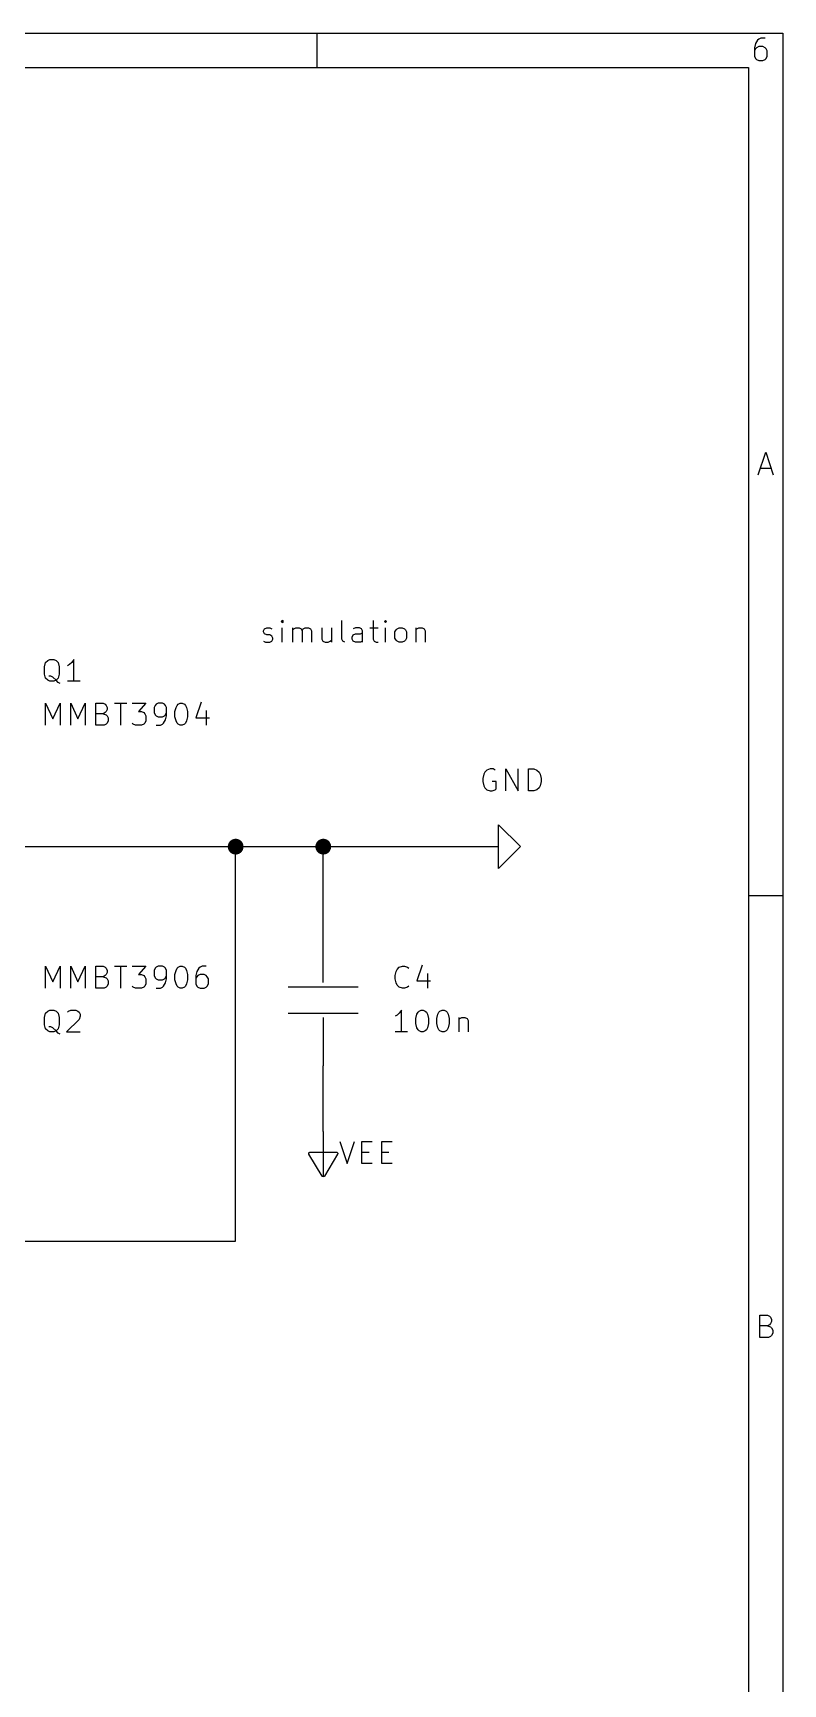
# Model space of a CAD drawing. Extents: x 0.4 to 11.3, y -7.9 to -0.4.
# Drawn here: x 9.587 to 11.299, y -4.16 to -0.394 of the extents above; entities that cross this region are included whole.
import ezdxf

# ---------------------------------------------------------------- set-up
doc = ezdxf.new("R2010")
doc.units = 0
doc.header["$MEASUREMENT"] = 0
for name, color, linetype in [('BLUE3', 171, 'CONTINUOUS'), ('CYAN2', 4, 'CONTINUOUS'), ('GREEN3', 91, 'CONTINUOUS'), ('RED2', 1, 'CONTINUOUS')]:
    doc.layers.add(name, color=color, linetype=linetype)

msp = doc.modelspace()

# ---------------------------------------------------------------- linework, layer by layer
at = {"layer": 'BLUE3', "linetype": 'CONTINUOUS'}
for p, q in [((10.1136, -1.75752), (10.116, -1.75276)), ((10.1136, -1.7599), (10.1136, -1.75752)), ((10.116, -1.76466), (10.1136, -1.7599)), ((10.116, -1.75276), (10.1208, -1.75038)), ((10.1208, -1.76704), (10.116, -1.76466)), ((10.1208, -1.75038), (10.1279, -1.75038)), ((10.1279, -1.76704), (10.1208, -1.76704)), ((10.1279, -1.75038), (10.1327, -1.75276)), ((10.1327, -1.76943), (10.1279, -1.76704)), ((10.1351, -1.77419), (10.1327, -1.76943)), ((10.1565, -1.73371), (10.1541, -1.73609)), ((10.1541, -1.73609), (10.1565, -1.73847)), ((10.1589, -1.73609), (10.1565, -1.73371)), ((10.1565, -1.73371), (10.1565, -1.73847)), ((10.1565, -1.73847), (10.1589, -1.73609)), ((10.1565, -1.78371), (10.1565, -1.75038)), ((10.1803, -1.78371), (10.1803, -1.75038)), ((10.1803, -1.75514), (10.1827, -1.75276)), ((10.1827, -1.75276), (10.1874, -1.75038)), ((10.1874, -1.75038), (10.1946, -1.75038)), ((10.1946, -1.75038), (10.1993, -1.75276)), ((10.1993, -1.75276), (10.2017, -1.75752)), ((10.2017, -1.75752), (10.2041, -1.75276)), ((10.2017, -1.75752), (10.2017, -1.78371)), ((10.2041, -1.75276), (10.2089, -1.75038)), ((10.2089, -1.75038), (10.216, -1.75038)), ((10.216, -1.75038), (10.2208, -1.75276)), ((10.2208, -1.75276), (10.2232, -1.75752)), ((10.2232, -1.75752), (10.2232, -1.78371)), ((10.247, -1.75038), (10.247, -1.77657)), ((10.2684, -1.75038), (10.2684, -1.78371)), ((10.2922, -1.77657), (10.2922, -1.73371)), ((10.316, -1.7718), (10.3184, -1.76704)), ((10.3232, -1.75038), (10.3184, -1.75276)), ((10.3184, -1.76704), (10.3232, -1.76466)), ((10.3327, -1.75038), (10.3232, -1.75038)), ((10.3232, -1.76466), (10.3351, -1.76466)), ((10.3374, -1.75276), (10.3327, -1.75038)), ((10.3351, -1.76466), (10.3398, -1.76228)), ((10.3398, -1.75752), (10.3374, -1.75276)), ((10.3398, -1.78371), (10.3398, -1.75752)), ((10.3565, -1.75038), (10.3755, -1.75038)), ((10.3636, -1.73371), (10.3636, -1.77657)), ((10.3922, -1.73371), (10.3898, -1.73609)), ((10.3898, -1.73609), (10.3922, -1.73847)), ((10.3946, -1.73609), (10.3922, -1.73371)), ((10.3922, -1.73371), (10.3922, -1.73847)), ((10.3922, -1.73847), (10.3946, -1.73609)), ((10.3922, -1.78371), (10.3922, -1.75038)), ((10.4136, -1.7599), (10.416, -1.75514)), ((10.4136, -1.77419), (10.4136, -1.7599)), ((10.416, -1.75514), (10.4184, -1.75276)), ((10.4184, -1.75276), (10.4232, -1.75038)), ((10.4232, -1.75038), (10.4303, -1.75038)), ((10.4303, -1.75038), (10.4351, -1.75276)), ((10.4351, -1.75276), (10.4374, -1.75514)), ((10.4374, -1.75514), (10.4398, -1.7599)), ((10.4398, -1.7599), (10.4398, -1.77419)), ((10.4612, -1.75038), (10.4612, -1.78371)), ((10.4612, -1.75514), (10.4636, -1.75276)), ((10.4636, -1.75276), (10.4684, -1.75038)), ((10.4684, -1.75038), (10.4755, -1.75038)), ((10.4755, -1.75038), (10.4803, -1.75276)), ((10.4803, -1.75276), (10.4827, -1.75752)), ((10.4827, -1.75752), (10.4827, -1.78371)), ((10.1136, -1.78133), (10.1184, -1.78371)), ((10.1184, -1.78371), (10.1279, -1.78371)), ((10.1279, -1.78371), (10.1327, -1.78133)), ((10.1327, -1.78133), (10.1351, -1.77657)), ((10.1351, -1.77657), (10.1351, -1.77419)), ((10.247, -1.77657), (10.2493, -1.78133)), ((10.2493, -1.78133), (10.2541, -1.78371)), ((10.2541, -1.78371), (10.2613, -1.78371)), ((10.2613, -1.78371), (10.266, -1.78133)), ((10.266, -1.78133), (10.2684, -1.77895)), ((10.2946, -1.78133), (10.2922, -1.77657)), ((10.2993, -1.78371), (10.2946, -1.78133)), ((10.316, -1.77657), (10.316, -1.7718)), ((10.3184, -1.78133), (10.316, -1.77657)), ((10.3232, -1.78371), (10.3184, -1.78133)), ((10.3351, -1.78371), (10.3232, -1.78371)), ((10.3398, -1.78133), (10.3351, -1.78371)), ((10.3636, -1.77657), (10.366, -1.78133)), ((10.366, -1.78133), (10.3708, -1.78371)), ((10.3708, -1.78371), (10.3755, -1.78371)), ((10.416, -1.77895), (10.4136, -1.77419)), ((10.4184, -1.78133), (10.416, -1.77895)), ((10.4232, -1.78371), (10.4184, -1.78133)), ((10.4303, -1.78371), (10.4232, -1.78371)), ((10.4351, -1.78133), (10.4303, -1.78371)), ((10.4374, -1.77895), (10.4351, -1.78133)), ((10.4398, -1.77419), (10.4374, -1.77895))]:
    msp.add_line(p, q, dxfattribs=at)
at = {"layer": 'CYAN2', "linetype": 'CONTINUOUS'}
for p, q in [((9.6139, -1.83947), (9.61628, -1.82995)), ((9.6139, -1.83947), (9.61628, -1.82995)), ((9.6139, -1.85614), (9.6139, -1.83947)), ((9.6139, -1.85614), (9.6139, -1.83947)), ((9.61628, -1.82995), (9.62104, -1.82519)), ((9.61628, -1.82995), (9.62104, -1.82519)), ((9.62104, -1.82519), (9.6258, -1.8228)), ((9.62104, -1.82519), (9.6258, -1.8228)), ((9.6258, -1.8228), (9.63533, -1.8228)), ((9.6258, -1.8228), (9.63533, -1.8228)), ((9.63533, -1.8228), (9.64009, -1.82519)), ((9.63533, -1.8228), (9.64009, -1.82519)), ((9.64009, -1.82519), (9.64485, -1.82995)), ((9.64009, -1.82519), (9.64485, -1.82995)), ((9.64485, -1.82995), (9.64723, -1.83947)), ((9.64485, -1.82995), (9.64723, -1.83947)), ((9.64723, -1.83947), (9.64723, -1.85614)), ((9.64723, -1.83947), (9.64723, -1.85614)), ((9.67104, -1.83471), (9.66628, -1.83709)), ((9.67104, -1.83471), (9.66628, -1.83709)), ((9.67581, -1.82995), (9.67104, -1.83471)), ((9.67581, -1.82995), (9.67104, -1.83471)), ((9.68057, -1.8228), (9.67581, -1.82995)), ((9.68057, -1.8228), (9.67581, -1.82995)), ((9.68057, -1.8728), (9.68057, -1.8228)), ((9.68057, -1.8728), (9.68057, -1.8228)), ((9.61628, -1.86566), (9.6139, -1.85614)), ((9.61628, -1.86566), (9.6139, -1.85614)), ((9.62104, -1.87043), (9.61628, -1.86566)), ((9.62104, -1.87043), (9.61628, -1.86566)), ((9.6258, -1.8728), (9.62104, -1.87043)), ((9.6258, -1.8728), (9.62104, -1.87043)), ((9.62819, -1.8609), (9.62343, -1.8609)), ((9.62819, -1.8609), (9.62343, -1.8609)), ((9.63533, -1.8728), (9.6258, -1.8728)), ((9.63533, -1.8728), (9.6258, -1.8728)), ((9.63295, -1.86328), (9.62819, -1.8609)), ((9.63295, -1.86328), (9.62819, -1.8609)), ((9.64009, -1.87043), (9.63295, -1.86328)), ((9.64009, -1.87043), (9.63295, -1.86328)), ((9.64009, -1.87043), (9.63533, -1.8728)), ((9.64009, -1.87043), (9.63533, -1.8728)), ((9.64485, -1.86566), (9.64009, -1.87043)), ((9.64485, -1.86566), (9.64009, -1.87043)), ((9.64485, -1.87519), (9.64009, -1.87043)), ((9.64485, -1.87519), (9.64009, -1.87043)), ((9.64723, -1.85614), (9.64485, -1.86566)), ((9.64723, -1.85614), (9.64485, -1.86566)), ((9.64961, -1.87757), (9.64485, -1.87519)), ((9.64961, -1.87757), (9.64485, -1.87519)), ((9.69485, -1.8728), (9.66628, -1.8728)), ((9.69485, -1.8728), (9.66628, -1.8728)), ((9.97104, -1.92043), (9.95913, -1.95614)), ((9.97104, -1.92043), (9.95913, -1.95614)), ((9.61628, -1.9728), (9.61628, -1.9228)), ((9.61628, -1.9228), (9.63295, -1.95852)), ((9.61628, -1.9728), (9.61628, -1.9228)), ((9.61628, -1.9228), (9.63295, -1.95852)), ((9.63295, -1.95852), (9.64961, -1.9228)), ((9.63295, -1.95852), (9.64961, -1.9228)), ((9.64961, -1.9228), (9.64961, -1.9728)), ((9.64961, -1.9228), (9.64961, -1.9728)), ((9.67342, -1.9728), (9.67342, -1.9228)), ((9.67342, -1.9228), (9.69009, -1.95852)), ((9.67342, -1.9728), (9.67342, -1.9228)), ((9.67342, -1.9228), (9.69009, -1.95852)), ((9.69009, -1.95852), (9.70676, -1.9228)), ((9.69009, -1.95852), (9.70676, -1.9228)), ((9.70676, -1.9228), (9.70676, -1.9728)), ((9.70676, -1.9228), (9.70676, -1.9728)), ((9.73056, -1.9728), (9.73056, -1.9228)), ((9.73056, -1.9228), (9.74723, -1.9228)), ((9.73056, -1.9728), (9.73056, -1.9228)), ((9.73056, -1.9228), (9.74723, -1.9228)), ((9.74723, -1.94661), (9.73056, -1.94661)), ((9.74723, -1.94661), (9.73056, -1.94661)), ((9.74723, -1.9228), (9.75199, -1.92519)), ((9.74723, -1.9228), (9.75199, -1.92519)), ((9.75199, -1.94423), (9.74723, -1.94661)), ((9.75199, -1.94423), (9.74723, -1.94661)), ((9.74723, -1.94661), (9.75437, -1.949)), ((9.74723, -1.94661), (9.75437, -1.949)), ((9.75199, -1.92519), (9.75437, -1.92757)), ((9.75199, -1.92519), (9.75437, -1.92757)), ((9.75437, -1.94185), (9.75199, -1.94423)), ((9.75437, -1.94185), (9.75199, -1.94423)), ((9.75437, -1.92757), (9.75676, -1.93233)), ((9.75437, -1.92757), (9.75676, -1.93233)), ((9.75676, -1.93709), (9.75437, -1.94185)), ((9.75676, -1.93709), (9.75437, -1.94185)), ((9.75437, -1.949), (9.75676, -1.95137)), ((9.75437, -1.949), (9.75676, -1.95137)), ((9.75676, -1.93233), (9.75676, -1.93709)), ((9.75676, -1.93233), (9.75676, -1.93709)), ((9.75676, -1.95137), (9.75913, -1.95614)), ((9.75676, -1.95137), (9.75913, -1.95614)), ((9.75913, -1.95614), (9.75913, -1.96328)), ((9.75913, -1.95614), (9.75913, -1.96328)), ((9.77342, -1.9228), (9.80199, -1.9228)), ((9.77342, -1.9228), (9.80199, -1.9228)), ((9.78771, -1.9728), (9.78771, -1.9228)), ((9.78771, -1.9728), (9.78771, -1.9228)), ((9.8139, -1.9228), (9.84485, -1.9228)), ((9.8139, -1.9228), (9.84485, -1.9228)), ((9.84485, -1.9228), (9.82818, -1.94185)), ((9.84485, -1.9228), (9.82818, -1.94185)), ((9.82818, -1.94185), (9.83533, -1.94185)), ((9.82818, -1.94185), (9.83533, -1.94185)), ((9.83533, -1.94185), (9.84009, -1.94423)), ((9.83533, -1.94185), (9.84009, -1.94423)), ((9.84009, -1.94423), (9.84247, -1.94661)), ((9.84009, -1.94423), (9.84247, -1.94661)), ((9.84247, -1.94661), (9.84485, -1.95137)), ((9.84247, -1.94661), (9.84485, -1.95137)), ((9.84485, -1.95137), (9.84485, -1.96328)), ((9.84485, -1.95137), (9.84485, -1.96328)), ((9.86628, -1.92757), (9.8639, -1.93233)), ((9.86628, -1.92757), (9.8639, -1.93233)), ((9.8639, -1.93233), (9.8639, -1.94423)), ((9.8639, -1.93233), (9.8639, -1.94423)), ((9.8639, -1.94423), (9.86628, -1.949)), ((9.8639, -1.94423), (9.86628, -1.949)), ((9.86866, -1.92519), (9.86628, -1.92757)), ((9.86866, -1.92519), (9.86628, -1.92757)), ((9.86628, -1.949), (9.86866, -1.95137)), ((9.86628, -1.949), (9.86866, -1.95137)), ((9.87342, -1.9228), (9.86866, -1.92519)), ((9.87342, -1.9228), (9.86866, -1.92519)), ((9.86866, -1.95137), (9.87342, -1.95376)), ((9.86866, -1.95137), (9.87342, -1.95376)), ((9.88294, -1.9228), (9.87342, -1.9228)), ((9.88294, -1.9228), (9.87342, -1.9228)), ((9.87342, -1.95376), (9.88294, -1.95376)), ((9.87342, -1.95376), (9.88294, -1.95376)), ((9.8877, -1.92519), (9.88294, -1.9228)), ((9.8877, -1.92519), (9.88294, -1.9228)), ((9.88294, -1.95376), (9.8877, -1.95137)), ((9.88294, -1.95376), (9.8877, -1.95137)), ((9.89009, -1.92757), (9.8877, -1.92519)), ((9.89009, -1.92757), (9.8877, -1.92519)), ((9.8877, -1.95137), (9.89009, -1.949)), ((9.8877, -1.95137), (9.89009, -1.949)), ((9.89247, -1.93233), (9.89009, -1.92757)), ((9.89247, -1.93233), (9.89009, -1.92757)), ((9.89009, -1.949), (9.89247, -1.94423)), ((9.89009, -1.949), (9.89247, -1.94423)), ((9.89009, -1.9609), (9.89247, -1.95137)), ((9.89009, -1.9609), (9.89247, -1.95137)), ((9.89247, -1.95137), (9.89247, -1.93233)), ((9.89247, -1.95137), (9.89247, -1.93233)), ((9.91152, -1.94185), (9.91389, -1.93233)), ((9.91152, -1.94185), (9.91389, -1.93233)), ((9.91152, -1.95376), (9.91152, -1.94185)), ((9.91152, -1.95376), (9.91152, -1.94185)), ((9.91389, -1.96328), (9.91152, -1.95376)), ((9.91389, -1.96328), (9.91152, -1.95376)), ((9.91389, -1.93233), (9.91628, -1.92757)), ((9.91389, -1.93233), (9.91628, -1.92757)), ((9.91628, -1.92757), (9.91866, -1.92519)), ((9.91628, -1.92757), (9.91866, -1.92519)), ((9.91866, -1.92519), (9.92342, -1.9228)), ((9.91866, -1.92519), (9.92342, -1.9228)), ((9.92342, -1.9228), (9.92818, -1.9228)), ((9.92342, -1.9228), (9.92818, -1.9228)), ((9.92818, -1.9228), (9.93294, -1.92519)), ((9.92818, -1.9228), (9.93294, -1.92519)), ((9.93294, -1.92519), (9.93532, -1.92757)), ((9.93294, -1.92519), (9.93532, -1.92757)), ((9.93532, -1.92757), (9.9377, -1.93233)), ((9.93532, -1.92757), (9.9377, -1.93233)), ((9.9377, -1.93233), (9.94009, -1.94185)), ((9.9377, -1.93233), (9.94009, -1.94185)), ((9.94009, -1.95376), (9.9377, -1.96328)), ((9.94009, -1.95376), (9.9377, -1.96328)), ((9.94009, -1.94185), (9.94009, -1.95376)), ((9.94009, -1.94185), (9.94009, -1.95376)), ((9.95913, -1.95614), (9.99008, -1.95614)), ((9.95913, -1.95614), (9.99008, -1.95614)), ((9.98294, -1.93947), (9.98294, -1.9728)), ((9.98294, -1.93947), (9.98294, -1.9728)), ((9.74961, -1.9728), (9.73056, -1.9728)), ((9.74961, -1.9728), (9.73056, -1.9728)), ((9.75437, -1.97043), (9.74961, -1.9728)), ((9.75437, -1.97043), (9.74961, -1.9728)), ((9.75676, -1.96804), (9.75437, -1.97043)), ((9.75676, -1.96804), (9.75437, -1.97043)), ((9.75913, -1.96328), (9.75676, -1.96804)), ((9.75913, -1.96328), (9.75676, -1.96804)), ((9.81628, -1.97043), (9.8139, -1.96804)), ((9.81628, -1.97043), (9.8139, -1.96804)), ((9.82104, -1.9728), (9.81628, -1.97043)), ((9.82104, -1.9728), (9.81628, -1.97043)), ((9.83533, -1.9728), (9.82104, -1.9728)), ((9.83533, -1.9728), (9.82104, -1.9728)), ((9.84009, -1.97043), (9.83533, -1.9728)), ((9.84009, -1.97043), (9.83533, -1.9728)), ((9.84247, -1.96804), (9.84009, -1.97043)), ((9.84247, -1.96804), (9.84009, -1.97043)), ((9.84485, -1.96328), (9.84247, -1.96804)), ((9.84485, -1.96328), (9.84247, -1.96804)), ((9.86866, -1.9728), (9.87818, -1.9728)), ((9.86866, -1.9728), (9.87818, -1.9728)), ((9.87818, -1.9728), (9.88294, -1.97043)), ((9.87818, -1.9728), (9.88294, -1.97043)), ((9.88294, -1.97043), (9.88532, -1.96804)), ((9.88294, -1.97043), (9.88532, -1.96804)), ((9.88532, -1.96804), (9.89009, -1.9609)), ((9.88532, -1.96804), (9.89009, -1.9609)), ((9.91628, -1.96804), (9.91389, -1.96328)), ((9.91628, -1.96804), (9.91389, -1.96328)), ((9.91866, -1.97043), (9.91628, -1.96804)), ((9.91866, -1.97043), (9.91628, -1.96804)), ((9.92342, -1.9728), (9.91866, -1.97043)), ((9.92342, -1.9728), (9.91866, -1.97043)), ((9.92818, -1.9728), (9.92342, -1.9728)), ((9.92818, -1.9728), (9.92342, -1.9728)), ((9.93294, -1.97043), (9.92818, -1.9728)), ((9.93294, -1.97043), (9.92818, -1.9728)), ((9.93532, -1.96804), (9.93294, -1.97043)), ((9.93532, -1.96804), (9.93294, -1.97043)), ((9.9377, -1.96328), (9.93532, -1.96804)), ((9.9377, -1.96328), (9.93532, -1.96804)), ((10.6163, -2.08471), (10.6139, -2.09423)), ((10.6139, -2.09423), (10.6139, -2.10137)), ((10.6139, -2.10137), (10.6163, -2.1109)), ((10.6187, -2.07995), (10.6163, -2.08471)), ((10.6234, -2.07519), (10.6187, -2.07995)), ((10.6306, -2.0728), (10.6234, -2.07519)), ((10.6377, -2.0728), (10.6306, -2.0728)), ((10.6449, -2.10137), (10.6353, -2.10137)), ((10.6425, -2.07519), (10.6377, -2.0728)), ((10.6449, -2.11804), (10.6449, -2.10137)), ((10.6663, -2.1228), (10.6663, -2.0728)), ((10.6663, -2.0728), (10.6949, -2.1228)), ((10.6949, -2.1228), (10.6949, -2.0728)), ((10.7187, -2.1228), (10.7187, -2.0728)), ((10.7187, -2.0728), (10.7306, -2.0728)), ((10.7306, -2.0728), (10.7377, -2.07519)), ((10.7377, -2.07519), (10.7425, -2.07995)), ((10.7425, -2.07995), (10.7449, -2.08471)), ((10.7449, -2.08471), (10.7472, -2.09423)), ((10.7472, -2.10137), (10.7449, -2.1109)), ((10.7472, -2.09423), (10.7472, -2.10137)), ((10.6163, -2.1109), (10.6187, -2.11566)), ((10.6187, -2.11566), (10.6234, -2.12043)), ((10.6234, -2.12043), (10.6306, -2.1228)), ((10.6306, -2.1228), (10.6353, -2.1228)), ((10.6353, -2.1228), (10.6425, -2.12043)), ((10.6425, -2.12043), (10.6449, -2.11804)), ((10.7306, -2.1228), (10.7187, -2.1228)), ((10.7377, -2.12043), (10.7306, -2.1228)), ((10.7425, -2.11566), (10.7377, -2.12043)), ((10.7449, -2.1109), (10.7425, -2.11566)), ((9.61628, -2.5728), (9.61628, -2.5228)), ((9.61628, -2.5228), (9.63295, -2.55852)), ((9.61628, -2.5728), (9.61628, -2.5228)), ((9.61628, -2.5228), (9.63295, -2.55852)), ((9.63295, -2.55852), (9.64961, -2.5228)), ((9.63295, -2.55852), (9.64961, -2.5228)), ((9.64961, -2.5228), (9.64961, -2.5728)), ((9.64961, -2.5228), (9.64961, -2.5728)), ((9.67342, -2.5728), (9.67342, -2.5228)), ((9.67342, -2.5228), (9.69009, -2.55852)), ((9.67342, -2.5728), (9.67342, -2.5228)), ((9.67342, -2.5228), (9.69009, -2.55852)), ((9.69009, -2.55852), (9.70676, -2.5228)), ((9.69009, -2.55852), (9.70676, -2.5228)), ((9.70676, -2.5228), (9.70676, -2.5728)), ((9.70676, -2.5228), (9.70676, -2.5728)), ((9.73056, -2.5728), (9.73056, -2.5228)), ((9.73056, -2.5228), (9.74723, -2.5228)), ((9.73056, -2.5728), (9.73056, -2.5228)), ((9.73056, -2.5228), (9.74723, -2.5228)), ((9.74723, -2.5228), (9.75199, -2.52519)), ((9.74723, -2.5228), (9.75199, -2.52519)), ((9.77342, -2.5228), (9.80199, -2.5228)), ((9.77342, -2.5228), (9.80199, -2.5228)), ((9.78771, -2.5728), (9.78771, -2.5228)), ((9.78771, -2.5728), (9.78771, -2.5228)), ((9.8139, -2.5228), (9.84485, -2.5228)), ((9.8139, -2.5228), (9.84485, -2.5228)), ((9.84485, -2.5228), (9.82818, -2.54185)), ((9.84485, -2.5228), (9.82818, -2.54185)), ((9.87342, -2.5228), (9.86866, -2.52519)), ((9.87342, -2.5228), (9.86866, -2.52519)), ((9.88294, -2.5228), (9.87342, -2.5228)), ((9.88294, -2.5228), (9.87342, -2.5228)), ((9.8877, -2.52519), (9.88294, -2.5228)), ((9.8877, -2.52519), (9.88294, -2.5228)), ((9.91866, -2.52519), (9.92342, -2.5228)), ((9.91866, -2.52519), (9.92342, -2.5228)), ((9.92342, -2.5228), (9.92818, -2.5228)), ((9.92342, -2.5228), (9.92818, -2.5228)), ((9.92818, -2.5228), (9.93294, -2.52519)), ((9.92818, -2.5228), (9.93294, -2.52519)), ((9.97342, -2.5228), (9.96866, -2.52519)), ((9.97342, -2.5228), (9.96866, -2.52519)), ((9.98294, -2.5228), (9.97342, -2.5228)), ((9.98294, -2.5228), (9.97342, -2.5228)), ((10.4234, -2.52519), (10.4306, -2.5228)), ((10.4306, -2.5228), (10.4353, -2.5228)), ((10.4353, -2.5228), (10.4425, -2.52519)), ((10.4758, -2.52043), (10.4639, -2.55614)), ((9.74723, -2.54661), (9.73056, -2.54661)), ((9.74723, -2.54661), (9.73056, -2.54661)), ((9.75199, -2.54423), (9.74723, -2.54661)), ((9.75199, -2.54423), (9.74723, -2.54661)), ((9.74723, -2.54661), (9.75437, -2.549)), ((9.74723, -2.54661), (9.75437, -2.549)), ((9.75199, -2.52519), (9.75437, -2.52757)), ((9.75199, -2.52519), (9.75437, -2.52757)), ((9.75437, -2.54185), (9.75199, -2.54423)), ((9.75437, -2.54185), (9.75199, -2.54423)), ((9.75437, -2.52757), (9.75676, -2.53233)), ((9.75437, -2.52757), (9.75676, -2.53233)), ((9.75676, -2.53709), (9.75437, -2.54185)), ((9.75676, -2.53709), (9.75437, -2.54185)), ((9.75437, -2.549), (9.75676, -2.55137)), ((9.75437, -2.549), (9.75676, -2.55137)), ((9.75676, -2.53233), (9.75676, -2.53709)), ((9.75676, -2.53233), (9.75676, -2.53709)), ((9.75676, -2.55137), (9.75913, -2.55614)), ((9.75676, -2.55137), (9.75913, -2.55614)), ((9.75913, -2.55614), (9.75913, -2.56328)), ((9.75913, -2.55614), (9.75913, -2.56328)), ((9.82818, -2.54185), (9.83533, -2.54185)), ((9.82818, -2.54185), (9.83533, -2.54185)), ((9.83533, -2.54185), (9.84009, -2.54423)), ((9.83533, -2.54185), (9.84009, -2.54423)), ((9.84009, -2.54423), (9.84247, -2.54661)), ((9.84009, -2.54423), (9.84247, -2.54661)), ((9.84247, -2.54661), (9.84485, -2.55137)), ((9.84247, -2.54661), (9.84485, -2.55137)), ((9.84485, -2.55137), (9.84485, -2.56328)), ((9.84485, -2.55137), (9.84485, -2.56328)), ((9.86628, -2.52757), (9.8639, -2.53233)), ((9.86628, -2.52757), (9.8639, -2.53233)), ((9.8639, -2.53233), (9.8639, -2.54423)), ((9.8639, -2.53233), (9.8639, -2.54423)), ((9.8639, -2.54423), (9.86628, -2.549)), ((9.8639, -2.54423), (9.86628, -2.549)), ((9.86866, -2.52519), (9.86628, -2.52757)), ((9.86866, -2.52519), (9.86628, -2.52757)), ((9.86628, -2.549), (9.86866, -2.55137)), ((9.86628, -2.549), (9.86866, -2.55137)), ((9.86866, -2.55137), (9.87342, -2.55376)), ((9.86866, -2.55137), (9.87342, -2.55376)), ((9.87342, -2.55376), (9.88294, -2.55376)), ((9.87342, -2.55376), (9.88294, -2.55376)), ((9.88294, -2.55376), (9.8877, -2.55137)), ((9.88294, -2.55376), (9.8877, -2.55137)), ((9.88532, -2.56804), (9.89009, -2.5609)), ((9.88532, -2.56804), (9.89009, -2.5609)), ((9.89009, -2.52757), (9.8877, -2.52519)), ((9.89009, -2.52757), (9.8877, -2.52519)), ((9.8877, -2.55137), (9.89009, -2.549)), ((9.8877, -2.55137), (9.89009, -2.549)), ((9.89247, -2.53233), (9.89009, -2.52757)), ((9.89247, -2.53233), (9.89009, -2.52757)), ((9.89009, -2.549), (9.89247, -2.54423)), ((9.89009, -2.549), (9.89247, -2.54423)), ((9.89009, -2.5609), (9.89247, -2.55137)), ((9.89009, -2.5609), (9.89247, -2.55137)), ((9.89247, -2.55137), (9.89247, -2.53233)), ((9.89247, -2.55137), (9.89247, -2.53233)), ((9.91152, -2.54185), (9.91389, -2.53233)), ((9.91152, -2.54185), (9.91389, -2.53233)), ((9.91152, -2.55376), (9.91152, -2.54185)), ((9.91152, -2.55376), (9.91152, -2.54185)), ((9.91389, -2.56328), (9.91152, -2.55376)), ((9.91389, -2.56328), (9.91152, -2.55376)), ((9.91389, -2.53233), (9.91628, -2.52757)), ((9.91389, -2.53233), (9.91628, -2.52757)), ((9.91628, -2.52757), (9.91866, -2.52519)), ((9.91628, -2.52757), (9.91866, -2.52519)), ((9.93294, -2.52519), (9.93532, -2.52757)), ((9.93294, -2.52519), (9.93532, -2.52757)), ((9.93532, -2.52757), (9.9377, -2.53233)), ((9.93532, -2.52757), (9.9377, -2.53233)), ((9.9377, -2.53233), (9.94009, -2.54185)), ((9.9377, -2.53233), (9.94009, -2.54185)), ((9.94009, -2.55376), (9.9377, -2.56328)), ((9.94009, -2.55376), (9.9377, -2.56328)), ((9.94009, -2.54185), (9.94009, -2.55376)), ((9.94009, -2.54185), (9.94009, -2.55376)), ((9.96151, -2.53471), (9.95913, -2.54423)), ((9.96151, -2.53471), (9.95913, -2.54423)), ((9.95913, -2.54423), (9.95913, -2.56328)), ((9.95913, -2.54423), (9.95913, -2.56328)), ((9.96151, -2.54661), (9.95913, -2.55137)), ((9.96151, -2.54661), (9.95913, -2.55137)), ((9.96628, -2.52757), (9.96151, -2.53471)), ((9.96628, -2.52757), (9.96151, -2.53471)), ((9.96389, -2.54423), (9.96151, -2.54661)), ((9.96389, -2.54423), (9.96151, -2.54661)), ((9.96866, -2.54185), (9.96389, -2.54423)), ((9.96866, -2.54185), (9.96389, -2.54423)), ((9.96866, -2.52519), (9.96628, -2.52757)), ((9.96866, -2.52519), (9.96628, -2.52757)), ((9.97818, -2.54185), (9.96866, -2.54185)), ((9.97818, -2.54185), (9.96866, -2.54185)), ((9.98294, -2.54423), (9.97818, -2.54185)), ((9.98294, -2.54423), (9.97818, -2.54185)), ((9.98532, -2.54661), (9.98294, -2.54423)), ((9.98532, -2.54661), (9.98294, -2.54423)), ((9.9877, -2.55137), (9.98532, -2.54661)), ((9.9877, -2.55137), (9.98532, -2.54661)), ((9.9877, -2.56328), (9.9877, -2.55137)), ((9.9877, -2.56328), (9.9877, -2.55137)), ((10.4139, -2.54423), (10.4163, -2.53471)), ((10.4139, -2.55137), (10.4139, -2.54423)), ((10.4163, -2.5609), (10.4139, -2.55137)), ((10.4163, -2.53471), (10.4187, -2.52995)), ((10.4187, -2.56566), (10.4163, -2.5609)), ((10.4187, -2.52995), (10.4234, -2.52519)), ((10.4425, -2.52519), (10.4449, -2.52757)), ((10.4639, -2.55614), (10.4949, -2.55614)), ((10.4877, -2.53947), (10.4877, -2.5728)), ((9.74961, -2.5728), (9.73056, -2.5728)), ((9.74961, -2.5728), (9.73056, -2.5728)), ((9.75437, -2.57043), (9.74961, -2.5728)), ((9.75437, -2.57043), (9.74961, -2.5728)), ((9.75676, -2.56804), (9.75437, -2.57043)), ((9.75676, -2.56804), (9.75437, -2.57043)), ((9.75913, -2.56328), (9.75676, -2.56804)), ((9.75913, -2.56328), (9.75676, -2.56804)), ((9.81628, -2.57043), (9.8139, -2.56804)), ((9.81628, -2.57043), (9.8139, -2.56804)), ((9.82104, -2.5728), (9.81628, -2.57043)), ((9.82104, -2.5728), (9.81628, -2.57043)), ((9.83533, -2.5728), (9.82104, -2.5728)), ((9.83533, -2.5728), (9.82104, -2.5728)), ((9.84009, -2.57043), (9.83533, -2.5728)), ((9.84009, -2.57043), (9.83533, -2.5728)), ((9.84247, -2.56804), (9.84009, -2.57043)), ((9.84247, -2.56804), (9.84009, -2.57043)), ((9.84485, -2.56328), (9.84247, -2.56804)), ((9.84485, -2.56328), (9.84247, -2.56804)), ((9.86866, -2.5728), (9.87818, -2.5728)), ((9.86866, -2.5728), (9.87818, -2.5728)), ((9.87818, -2.5728), (9.88294, -2.57043)), ((9.87818, -2.5728), (9.88294, -2.57043)), ((9.88294, -2.57043), (9.88532, -2.56804)), ((9.88294, -2.57043), (9.88532, -2.56804)), ((9.91628, -2.56804), (9.91389, -2.56328)), ((9.91628, -2.56804), (9.91389, -2.56328)), ((9.91866, -2.57043), (9.91628, -2.56804)), ((9.91866, -2.57043), (9.91628, -2.56804)), ((9.92342, -2.5728), (9.91866, -2.57043)), ((9.92342, -2.5728), (9.91866, -2.57043)), ((9.92818, -2.5728), (9.92342, -2.5728)), ((9.92818, -2.5728), (9.92342, -2.5728)), ((9.93294, -2.57043), (9.92818, -2.5728)), ((9.93294, -2.57043), (9.92818, -2.5728)), ((9.93532, -2.56804), (9.93294, -2.57043)), ((9.93532, -2.56804), (9.93294, -2.57043)), ((9.9377, -2.56328), (9.93532, -2.56804)), ((9.9377, -2.56328), (9.93532, -2.56804)), ((9.95913, -2.56328), (9.96151, -2.56804)), ((9.95913, -2.56328), (9.96151, -2.56804)), ((9.96151, -2.56804), (9.96389, -2.57043)), ((9.96151, -2.56804), (9.96389, -2.57043)), ((9.96389, -2.57043), (9.96866, -2.5728)), ((9.96389, -2.57043), (9.96866, -2.5728)), ((9.96866, -2.5728), (9.97818, -2.5728)), ((9.96866, -2.5728), (9.97818, -2.5728)), ((9.97818, -2.5728), (9.98294, -2.57043)), ((9.97818, -2.5728), (9.98294, -2.57043)), ((9.98294, -2.57043), (9.98532, -2.56804)), ((9.98294, -2.57043), (9.98532, -2.56804)), ((9.98532, -2.56804), (9.9877, -2.56328)), ((9.98532, -2.56804), (9.9877, -2.56328)), ((10.4234, -2.57043), (10.4187, -2.56566)), ((10.4306, -2.5728), (10.4234, -2.57043)), ((10.4353, -2.5728), (10.4306, -2.5728)), ((10.4425, -2.57043), (10.4353, -2.5728)), ((10.4449, -2.56804), (10.4425, -2.57043)), ((9.6139, -2.63947), (9.61628, -2.62995)), ((9.6139, -2.63947), (9.61628, -2.62995)), ((9.61628, -2.62995), (9.62104, -2.62519)), ((9.61628, -2.62995), (9.62104, -2.62519)), ((9.62104, -2.62519), (9.6258, -2.6228)), ((9.62104, -2.62519), (9.6258, -2.6228)), ((9.6258, -2.6228), (9.63533, -2.6228)), ((9.6258, -2.6228), (9.63533, -2.6228)), ((9.63533, -2.6228), (9.64009, -2.62519)), ((9.63533, -2.6228), (9.64009, -2.62519)), ((9.64009, -2.62519), (9.64485, -2.62995)), ((9.64009, -2.62519), (9.64485, -2.62995)), ((9.64485, -2.62995), (9.64723, -2.63947)), ((9.64485, -2.62995), (9.64723, -2.63947)), ((9.66628, -2.62757), (9.66866, -2.62519)), ((9.66628, -2.62757), (9.66866, -2.62519)), ((9.66866, -2.62519), (9.67343, -2.6228)), ((9.66866, -2.62519), (9.67343, -2.6228)), ((9.67343, -2.6228), (9.68533, -2.6228)), ((9.67343, -2.6228), (9.68533, -2.6228)), ((9.68533, -2.6228), (9.69009, -2.62519)), ((9.68533, -2.6228), (9.69009, -2.62519)), ((9.69009, -2.62519), (9.69247, -2.62757)), ((9.69009, -2.62519), (9.69247, -2.62757)), ((9.69247, -2.62757), (9.69485, -2.63233)), ((9.69247, -2.62757), (9.69485, -2.63233)), ((9.69485, -2.63233), (9.69485, -2.63709)), ((9.69485, -2.63233), (9.69485, -2.63709)), ((10.4187, -2.63471), (10.4139, -2.63709)), ((10.4234, -2.62995), (10.4187, -2.63471)), ((10.4282, -2.6228), (10.4234, -2.62995)), ((10.4282, -2.6728), (10.4282, -2.6228)), ((10.4615, -2.64185), (10.4639, -2.63233)), ((10.4639, -2.63233), (10.4663, -2.62757)), ((10.4663, -2.62757), (10.4687, -2.62519)), ((10.4687, -2.62519), (10.4734, -2.6228)), ((10.4734, -2.6228), (10.4782, -2.6228)), ((10.4782, -2.6228), (10.4829, -2.62519)), ((10.4829, -2.62519), (10.4853, -2.62757)), ((10.4853, -2.62757), (10.4877, -2.63233)), ((10.4877, -2.63233), (10.4901, -2.64185)), ((10.5091, -2.64185), (10.5115, -2.63233)), ((10.5115, -2.63233), (10.5139, -2.62757)), ((10.5139, -2.62757), (10.5163, -2.62519)), ((10.5163, -2.62519), (10.521, -2.6228)), ((10.521, -2.6228), (10.5258, -2.6228)), ((10.5258, -2.6228), (10.5306, -2.62519)), ((10.5306, -2.62519), (10.5329, -2.62757)), ((10.5329, -2.62757), (10.5353, -2.63233)), ((10.5353, -2.63233), (10.5377, -2.64185)), ((9.6139, -2.65614), (9.6139, -2.63947)), ((9.6139, -2.65614), (9.6139, -2.63947)), ((9.61628, -2.66566), (9.6139, -2.65614)), ((9.61628, -2.66566), (9.6139, -2.65614)), ((9.62104, -2.67043), (9.61628, -2.66566)), ((9.62104, -2.67043), (9.61628, -2.66566)), ((9.6258, -2.6728), (9.62104, -2.67043)), ((9.6258, -2.6728), (9.62104, -2.67043)), ((9.62819, -2.6609), (9.62343, -2.6609)), ((9.62819, -2.6609), (9.62343, -2.6609)), ((9.63533, -2.6728), (9.6258, -2.6728)), ((9.63533, -2.6728), (9.6258, -2.6728)), ((9.63295, -2.66328), (9.62819, -2.6609)), ((9.63295, -2.66328), (9.62819, -2.6609)), ((9.64009, -2.67043), (9.63295, -2.66328)), ((9.64009, -2.67043), (9.63295, -2.66328)), ((9.64009, -2.67043), (9.63533, -2.6728)), ((9.64009, -2.67043), (9.63533, -2.6728)), ((9.64485, -2.66566), (9.64009, -2.67043)), ((9.64485, -2.66566), (9.64009, -2.67043)), ((9.64485, -2.67519), (9.64009, -2.67043)), ((9.64485, -2.67519), (9.64009, -2.67043)), ((9.64723, -2.65614), (9.64485, -2.66566)), ((9.64723, -2.65614), (9.64485, -2.66566)), ((9.64723, -2.63947), (9.64723, -2.65614)), ((9.64723, -2.63947), (9.64723, -2.65614)), ((9.69247, -2.64423), (9.6639, -2.6728)), ((9.69247, -2.64423), (9.6639, -2.6728)), ((9.6639, -2.6728), (9.69485, -2.6728)), ((9.6639, -2.6728), (9.69485, -2.6728)), ((9.69485, -2.63709), (9.69247, -2.64423)), ((9.69485, -2.63709), (9.69247, -2.64423)), ((10.4425, -2.6728), (10.4139, -2.6728)), ((10.4615, -2.65376), (10.4615, -2.64185)), ((10.4639, -2.66328), (10.4615, -2.65376)), ((10.4663, -2.66804), (10.4639, -2.66328)), ((10.4687, -2.67043), (10.4663, -2.66804)), ((10.4734, -2.6728), (10.4687, -2.67043)), ((10.4782, -2.6728), (10.4734, -2.6728)), ((10.4829, -2.67043), (10.4782, -2.6728)), ((10.4853, -2.66804), (10.4829, -2.67043)), ((10.4877, -2.66328), (10.4853, -2.66804)), ((10.4901, -2.65376), (10.4877, -2.66328)), ((10.4901, -2.64185), (10.4901, -2.65376)), ((10.5091, -2.65376), (10.5091, -2.64185)), ((10.5115, -2.66328), (10.5091, -2.65376)), ((10.5139, -2.66804), (10.5115, -2.66328)), ((10.5163, -2.67043), (10.5139, -2.66804)), ((10.521, -2.6728), (10.5163, -2.67043)), ((10.5258, -2.6728), (10.521, -2.6728)), ((10.5306, -2.67043), (10.5258, -2.6728)), ((10.5329, -2.66804), (10.5306, -2.67043)), ((10.5353, -2.66328), (10.5329, -2.66804)), ((10.5377, -2.65376), (10.5353, -2.66328)), ((10.5377, -2.64185), (10.5377, -2.65376)), ((10.5591, -2.63947), (10.5591, -2.6728)), ((10.5591, -2.64423), (10.5615, -2.64185)), ((10.5615, -2.64185), (10.5663, -2.63947)), ((10.5663, -2.63947), (10.5734, -2.63947)), ((10.5734, -2.63947), (10.5782, -2.64185)), ((10.5782, -2.64185), (10.5806, -2.64661)), ((10.5806, -2.64661), (10.5806, -2.6728)), ((9.64961, -2.67757), (9.64485, -2.67519)), ((9.64961, -2.67757), (9.64485, -2.67519)), ((10.2881, -2.9228), (10.3048, -2.9728)), ((10.3048, -2.9728), (10.3214, -2.9228)), ((10.3381, -2.9728), (10.3381, -2.9228)), ((10.3381, -2.9228), (10.3619, -2.9228)), ((10.3833, -2.9728), (10.3833, -2.9228)), ((10.3833, -2.9228), (10.4071, -2.9228)), ((10.3381, -2.94661), (10.3548, -2.94661)), ((10.3619, -2.9728), (10.3381, -2.9728)), ((10.3833, -2.94661), (10.4, -2.94661)), ((10.4071, -2.9728), (10.3833, -2.9728))]:
    msp.add_line(p, q, dxfattribs=at)
at = {"layer": 'GREEN3', "linetype": 'CONTINUOUS'}
for p, q in [((9.5, -2.25), (10.05, -2.25)), ((10.05, -3.15), (10.05, -2.25)), ((10.05, -2.25), (10.25, -2.25)), ((10.25, -2.25), (10.6, -2.25)), ((10.25, -2.45), (10.25, -2.25)), ((10.25, -2.9), (10.25, -2.75)), ((8.6, -3.15), (10.05, -3.15))]:
    msp.add_line(p, q, dxfattribs=at)
at = {"layer": 'GREEN3', "const_width": 0.018}
for points in [[(10.041, -2.25, 1), (10.059, -2.25, 1)], [(10.241, -2.25, 1), (10.259, -2.25, 1)]]:
    msp.add_lwpolyline(points, format="xyb", close=True, dxfattribs=at)
at = {"layer": 'RED2', "linetype": 'CONTINUOUS'}
for p, q in [((0.3937, -0.3937), (11.2993, -0.3937)), ((10.2362, -0.47244), (10.2362, -0.3937)), ((11.2414, -0.41014), (11.2365, -0.41745)), ((11.2439, -0.4077), (11.2414, -0.41014)), ((11.2487, -0.40526), (11.2439, -0.4077)), ((11.2585, -0.40526), (11.2487, -0.40526)), ((11.2993, -0.3937), (11.2993, -7.8743)), ((11.2365, -0.41745), (11.2341, -0.4272)), ((11.2341, -0.4272), (11.2341, -0.44669)), ((11.2365, -0.42963), (11.2341, -0.43451)), ((11.2341, -0.44669), (11.2365, -0.45157)), ((11.239, -0.4272), (11.2365, -0.42963)), ((11.2365, -0.45157), (11.239, -0.45401)), ((11.2439, -0.42476), (11.239, -0.4272)), ((11.2536, -0.42476), (11.2439, -0.42476)), ((11.2585, -0.4272), (11.2536, -0.42476)), ((11.2609, -0.42963), (11.2585, -0.4272)), ((11.2585, -0.45401), (11.2609, -0.45157)), ((11.2633, -0.43451), (11.2609, -0.42963)), ((11.2609, -0.45157), (11.2633, -0.44669)), ((11.2633, -0.44669), (11.2633, -0.43451)), ((0.47244, -0.47244), (11.2206, -0.47244)), ((11.2206, -0.47244), (11.2206, -7.79556)), ((11.239, -0.45401), (11.2439, -0.45644)), ((11.2439, -0.45644), (11.2536, -0.45644)), ((11.2536, -0.45644), (11.2585, -0.45401)), ((11.2429, -1.40133), (11.2599, -1.35015)), ((11.2599, -1.35015), (11.277, -1.40133)), ((11.2477, -1.3867), (11.2721, -1.3867)), ((10.65, -2.25), (10.65, -2.2)), ((10.65, -2.2), (10.7, -2.25)), ((10.6, -2.25), (10.65, -2.25)), ((10.7, -2.25), (10.65, -2.3)), ((10.65, -2.3), (10.65, -2.25)), ((11.2993, -2.3622), (11.2206, -2.3622)), ((10.25, -2.56), (10.25, -2.45)), ((10.17, -2.57), (10.33, -2.57)), ((10.17, -2.63), (10.33, -2.63)), ((10.25, -2.64), (10.25, -2.75)), ((10.25, -2.9), (10.25, -3)), ((10.217, -2.94948), (10.2173, -2.94904)), ((10.2171, -2.95002), (10.217, -2.94948)), ((10.2171, -2.95057), (10.2171, -2.95002)), ((10.2174, -2.95144), (10.2171, -2.95057)), ((10.2173, -2.94904), (10.2174, -2.94854)), ((10.2174, -2.94854), (10.2178, -2.94818)), ((10.2174, -2.9515), (10.2174, -2.95144)), ((10.2174, -2.95151), (10.2174, -2.9515)), ((10.2174, -2.95154), (10.2174, -2.95151)), ((10.2474, -3.00154), (10.2174, -2.95154)), ((10.2178, -2.94818), (10.2181, -2.9477)), ((10.2181, -2.9477), (10.2185, -2.94752)), ((10.2185, -2.94752), (10.2189, -2.9472)), ((10.2189, -2.9472), (10.2195, -2.94719)), ((10.2195, -2.94719), (10.22, -2.947)), ((10.22, -2.947), (10.28, -2.947)), ((10.2826, -2.95154), (10.2526, -3.00154)), ((10.28, -2.947), (10.2801, -2.947)), ((10.28, -2.947), (10.28, -2.947)), ((10.2801, -2.947), (10.2801, -2.94702)), ((10.2801, -2.94702), (10.281, -2.94718)), ((10.281, -2.94718), (10.2814, -2.94753)), ((10.2814, -2.94753), (10.282, -2.94773)), ((10.282, -2.94773), (10.2822, -2.94817)), ((10.2822, -2.94817), (10.2826, -2.9485)), ((10.2826, -2.9485), (10.2827, -2.94904)), ((10.2827, -2.95099), (10.2826, -2.95154)), ((10.2827, -2.94904), (10.283, -2.94953)), ((10.283, -2.95052), (10.2827, -2.95099)), ((10.283, -2.94953), (10.2829, -2.95003)), ((10.2829, -2.95003), (10.283, -2.95052)), ((10.2478, -3.00185), (10.2474, -3.00154)), ((10.248, -3.00226), (10.2478, -3.00185)), ((10.2486, -3.00247), (10.248, -3.00226)), ((10.249, -3.00284), (10.2486, -3.00247)), ((10.2495, -3.00283), (10.249, -3.00284)), ((10.2499, -3.003), (10.2495, -3.00283)), ((10.2505, -3.00281), (10.2499, -3.003)), ((10.2511, -3.0028), (10.2505, -3.00281)), ((10.2514, -3.00248), (10.2511, -3.0028)), ((10.2519, -3.00233), (10.2514, -3.00248)), ((10.2526, -3.00154), (10.2519, -3.00233)), ((11.2465, -3.36983), (11.2465, -3.31865)), ((11.2465, -3.31865), (11.2636, -3.31865)), ((11.2636, -3.34302), (11.2465, -3.34302)), ((11.2636, -3.31865), (11.2685, -3.32109)), ((11.2685, -3.34058), (11.2636, -3.34302)), ((11.2636, -3.34302), (11.2709, -3.34546)), ((11.2685, -3.32109), (11.2709, -3.32352)), ((11.2709, -3.33815), (11.2685, -3.34058)), ((11.2709, -3.32352), (11.2733, -3.3284)), ((11.2733, -3.33327), (11.2709, -3.33815)), ((11.2709, -3.34546), (11.2733, -3.34789)), ((11.2733, -3.3284), (11.2733, -3.33327)), ((11.2733, -3.34789), (11.2758, -3.35277)), ((11.266, -3.36983), (11.2465, -3.36983)), ((11.2709, -3.36739), (11.266, -3.36983)), ((11.2733, -3.36495), (11.2709, -3.36739)), ((11.2758, -3.36008), (11.2733, -3.36495)), ((11.2758, -3.35277), (11.2758, -3.36008))]:
    msp.add_line(p, q, dxfattribs=at)

doc.saveas('drawing.dxf')
